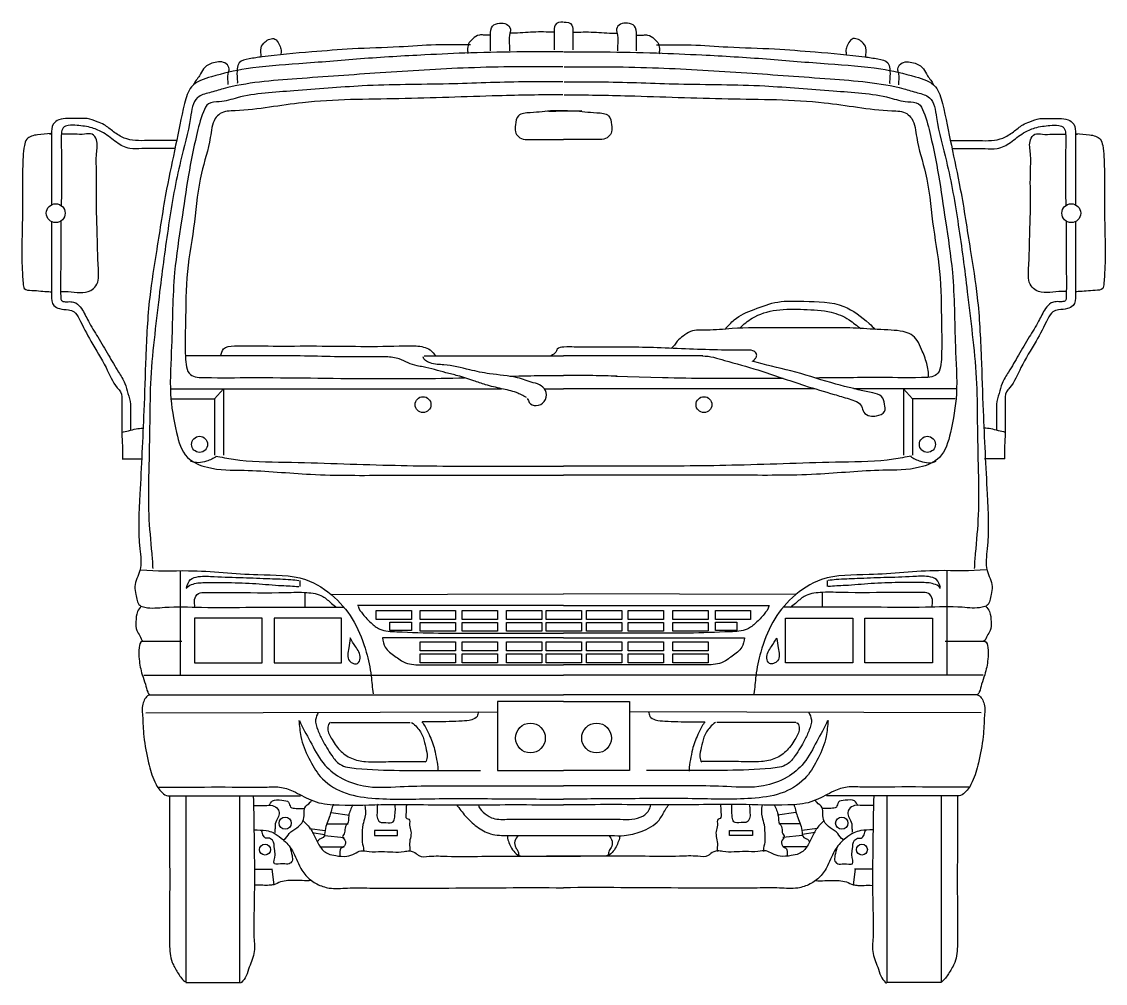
# Model space of a CAD drawing. Extents: x 223.8 to 235.7, y 167.4 to 169.7.
# Drawn here: x 223.816 to 226.357, y 167.445 to 169.699 of the extents above; entities that cross this region are included whole.
import ezdxf

# ---------------------------------------------------------------- set-up
doc = ezdxf.new("R2010")
doc.units = 0
doc.layers.get('0').update_dxf_attribs({"linetype": 'CONTINUOUS'})

msp = doc.modelspace()

# ---------------------------------------------------------------- linework, layer by layer
at = {"color": 7}
for p, q in [((224.7594, 168.9156), (225.0865, 168.9156)), ((225.4135, 168.9156), (225.0865, 168.9156)), ((225.209, 168.8685), (225.3184, 168.8651)), ((224.1655, 168.8388), (224.941, 168.8388)), ((224.1678, 168.8153), (224.2679, 168.8153)), ((224.2679, 168.8153), (224.2889, 168.8386)), ((224.2679, 168.8153), (224.2679, 168.6827)), ((224.2889, 168.8386), (224.2889, 168.6827)), ((225.0415, 168.8388), (225.0865, 168.8388)), ((225.1314, 168.8388), (225.0865, 168.8388)), ((225.1274, 168.839), (225.2333, 168.839)), ((225.6758, 168.8388), (225.2319, 168.8388)), ((226.0074, 168.8388), (225.7675, 168.8388)), ((225.884, 168.8386), (225.884, 168.6827)), ((225.905, 168.8153), (225.884, 168.8386)), ((225.905, 168.8153), (225.905, 168.6827)), ((226.0051, 168.8153), (225.905, 168.8153)), ((224.0517, 168.6741), (224.0988, 168.6741)), ((226.1212, 168.6741), (226.0741, 168.6741)), ((224.1871, 168.4122), (224.1871, 168.1674)), ((225.9858, 168.4121), (225.9858, 168.1673)), ((224.4677, 168.3888), (224.4677, 168.3749)), ((225.7052, 168.3888), (225.7052, 168.3749)), ((224.4798, 168.3609), (224.4798, 168.3283)), ((224.5422, 168.3563), (225.0865, 168.358)), ((225.6307, 168.3562), (225.0865, 168.358)), ((225.6932, 168.3609), (225.6932, 168.3283)), ((225.0865, 168.3307), (224.6033, 168.3307)), ((225.0865, 168.3307), (225.5696, 168.3307)), ((224.0978, 168.2465), (224.191, 168.2465)), ((225.0865, 168.2547), (224.6619, 168.2547)), ((225.0865, 168.2547), (225.511, 168.2547)), ((226.0751, 168.2464), (225.9819, 168.2464)), ((224.1025, 168.1674), (225.0865, 168.1674)), ((226.0704, 168.1673), (225.0865, 168.1674)), ((224.1141, 168.1208), (225.0865, 168.1208)), ((225.0865, 168.1053), (224.9313, 168.1053)), ((224.9313, 168.1053), (224.9313, 167.9438)), ((226.0588, 168.1208), (225.0865, 168.1208)), ((225.0865, 168.1053), (225.2416, 168.1053)), ((225.2416, 168.1053), (225.2416, 167.9438)), ((224.1071, 168.079), (224.9316, 168.0813)), ((226.0658, 168.0789), (225.2413, 168.0813)), ((224.9313, 167.9438), (225.0865, 167.9438)), ((225.2416, 167.9438), (225.0865, 167.9438)), ((224.1587, 167.8841), (224.4699, 167.8841)), ((224.2005, 167.8831), (224.2005, 167.4463)), ((224.3273, 167.4463), (224.3273, 167.8831)), ((226.0142, 167.8841), (225.703, 167.8841)), ((225.8456, 167.4463), (225.8456, 167.8831)), ((225.9724, 167.8831), (225.9724, 167.4463)), ((224.5417, 167.8454), (224.5845, 167.8391)), ((225.6312, 167.8454), (225.5884, 167.8391)), ((224.491, 167.8075), (224.5274, 167.8027)), ((224.4973, 167.798), (224.5258, 167.7932)), ((224.5322, 167.8185), (224.5813, 167.8185)), ((225.6407, 167.8185), (225.5916, 167.8185)), ((225.6819, 167.8074), (225.6455, 167.8027)), ((225.6756, 167.7979), (225.6471, 167.7932)), ((224.5258, 167.7916), (224.5718, 167.7869)), ((225.6471, 167.7916), (225.6011, 167.7869)), ((224.5147, 167.7647), (224.5718, 167.7647)), ((225.6582, 167.7647), (225.6011, 167.7647)), ((224.4022, 167.7123), (224.4069, 167.6759)), ((225.7707, 167.7123), (225.7659, 167.6759)), ((224.2005, 167.4463), (224.3273, 167.4463)), ((225.9724, 167.4463), (225.8456, 167.4463))]:
    msp.add_line(p, q, dxfattribs=at)
for points in [[(224.6469, 168.3185), (224.7296, 168.3185), (224.7296, 168.2977), (224.6469, 168.2977)], [(224.7504, 168.3185), (224.8331, 168.3185), (224.8331, 168.2977), (224.7504, 168.2977)], [(224.8486, 168.3185), (224.9313, 168.3185), (224.9313, 168.2977), (224.8486, 168.2977)], [(224.9529, 168.3185), (225.0356, 168.3185), (225.0356, 168.2977), (224.9529, 168.2977)], [(225.0456, 168.3185), (225.1283, 168.3185), (225.1283, 168.2977), (225.0456, 168.2977)], [(225.1403, 168.3185), (225.223, 168.3185), (225.223, 168.2977), (225.1403, 168.2977)], [(225.2385, 168.3185), (225.3211, 168.3185), (225.3211, 168.2977), (225.2385, 168.2977)], [(225.3428, 168.3185), (225.4255, 168.3185), (225.4255, 168.2977), (225.3428, 168.2977)], [(225.4428, 168.3185), (225.5254, 168.3185), (225.5254, 168.2977), (225.4428, 168.2977)], [(224.2212, 168.1957), (224.3796, 168.1957), (224.3796, 168.3004), (224.2212, 168.3004)], [(224.4076, 168.1957), (224.5659, 168.1957), (224.5659, 168.3004), (224.4076, 168.3004)], [(224.6793, 168.2915), (224.7296, 168.2915), (224.7296, 168.2722), (224.6793, 168.2722)], [(224.7504, 168.2907), (224.8331, 168.2907), (224.8331, 168.2699), (224.7504, 168.2699)], [(224.8486, 168.2907), (224.9313, 168.2907), (224.9313, 168.2699), (224.8486, 168.2699)], [(224.9529, 168.2907), (225.0356, 168.2907), (225.0356, 168.2699), (224.9529, 168.2699)], [(225.0456, 168.2907), (225.1283, 168.2907), (225.1283, 168.2699), (225.0456, 168.2699)], [(225.1403, 168.2907), (225.223, 168.2907), (225.223, 168.2699), (225.1403, 168.2699)], [(225.2385, 168.2907), (225.3211, 168.2907), (225.3211, 168.2699), (225.2385, 168.2699)], [(225.3428, 168.2907), (225.4255, 168.2907), (225.4255, 168.2699), (225.3428, 168.2699)], [(225.4429, 168.2915), (225.4932, 168.2915), (225.4932, 168.2722), (225.4429, 168.2722)], [(225.7653, 168.1957), (225.607, 168.1957), (225.607, 168.3004), (225.7654, 168.3004)], [(225.9517, 168.1957), (225.7933, 168.1957), (225.7933, 168.3004), (225.9517, 168.3004)], [(224.7504, 168.2449), (224.8331, 168.2449), (224.8331, 168.2241), (224.7504, 168.2241)], [(224.8486, 168.2449), (224.9313, 168.2449), (224.9313, 168.2241), (224.8486, 168.2241)], [(224.9529, 168.2449), (225.0356, 168.2449), (225.0356, 168.2241), (224.9529, 168.2241)], [(225.0456, 168.2449), (225.1283, 168.2449), (225.1283, 168.2241), (225.0456, 168.2241)], [(225.1403, 168.2449), (225.223, 168.2449), (225.223, 168.2241), (225.1403, 168.2241)], [(225.2385, 168.2449), (225.3211, 168.2449), (225.3211, 168.2241), (225.2385, 168.2241)], [(225.3428, 168.2449), (225.4255, 168.2449), (225.4255, 168.2241), (225.3428, 168.2241)], [(224.7504, 168.2171), (224.8331, 168.2171), (224.8331, 168.1963), (224.7504, 168.1963)], [(224.8486, 168.2171), (224.9313, 168.2171), (224.9313, 168.1963), (224.8486, 168.1963)], [(224.9529, 168.2171), (225.0356, 168.2171), (225.0356, 168.1963), (224.9529, 168.1963)], [(225.0456, 168.2171), (225.1283, 168.2171), (225.1283, 168.1963), (225.0456, 168.1963)], [(225.1403, 168.2171), (225.223, 168.2171), (225.223, 168.1963), (225.1403, 168.1963)], [(225.2385, 168.2171), (225.3211, 168.2171), (225.3211, 168.1963), (225.2385, 168.1963)], [(225.3428, 168.2171), (225.4255, 168.2171), (225.4255, 168.1963), (225.3428, 168.1963)], [(224.6429, 167.7916), (224.6968, 167.7916), (224.6968, 167.8026), (224.6429, 167.8026)], [(225.53, 167.7915), (225.4761, 167.7915), (225.4761, 167.8026), (225.53, 167.8026)]]:
    msp.add_lwpolyline(points, close=True, dxfattribs=at)
for centre, radius in [((223.8955, 169.2502), 0.0221), ((226.2774, 169.2502), 0.0221), ((224.757, 168.8014), 0.0186), ((225.4159, 168.8014), 0.0186), ((224.233, 168.7083), 0.0188), ((225.9399, 168.7083), 0.0188), ((225.0089, 168.0198), 0.0349), ((225.164, 168.0198), 0.0349), ((224.4338, 167.82), 0.0143), ((225.7391, 167.82), 0.0143), ((224.3864, 167.7582), 0.0128), ((225.7865, 167.7582), 0.0128)]:
    msp.add_circle(centre, radius, dxfattribs=at)
for points in [[(224.9154, 169.6306), (224.9154, 169.6515), (224.9154, 169.6678), (224.92, 169.6888), (224.9363, 169.6957), (224.9526, 169.6934), (224.9619, 169.6818), (224.9596, 169.6678), (224.9596, 169.6422), (224.9596, 169.6306)], [(225.2576, 169.6306), (225.2576, 169.6515), (225.2576, 169.6678), (225.2529, 169.6888), (225.2366, 169.6957), (225.2203, 169.6934), (225.211, 169.6818), (225.2133, 169.6678), (225.2133, 169.6422), (225.2133, 169.6306)], [(224.5858, 168.2531), (224.5827, 168.231), (224.5843, 168.2009), (224.5938, 168.1946), (224.6033, 168.1946), (224.6096, 168.2073), (224.5985, 168.2342), (224.5858, 168.2547)], [(225.5871, 168.2531), (225.5902, 168.231), (225.5886, 168.2009), (225.5791, 168.1946), (225.5696, 168.1946), (225.5633, 168.2072), (225.5744, 168.2341), (225.5871, 168.2547)]]:
    msp.add_spline(points, degree=3, dxfattribs=at)
for points, start_tangent, end_tangent in [([(225.0854, 169.6981), (225.0667, 169.6911), (225.0644, 169.6748), (225.0644, 169.6585), (225.0644, 169.6422), (225.0644, 169.6329)], (-0.985242, 0.171168), (0, -1)), ([(225.0876, 169.6981), (225.1062, 169.6911), (225.1085, 169.6748), (225.1085, 169.6585), (225.1085, 169.6422), (225.1085, 169.6329)], (0.985245, 0.17115), (-0.000018, -1)), ([(224.3771, 169.6167), (224.3771, 169.6376), (224.3864, 169.6516), (224.398, 169.6586), (224.4097, 169.6586), (224.419, 169.6469), (224.4237, 169.6353), (224.4237, 169.6237), (224.4237, 169.6213)], (0.069671, 0.99757), (0.113026, -0.993592)), ([(224.9151, 169.6679), (224.8988, 169.6679), (224.8894, 169.6679), (224.8731, 169.6586), (224.8638, 169.6469), (224.8615, 169.633), (224.8615, 169.6237)], (-0.999742, 0.022698), (-0.214621, -0.976697)), ([(225.0644, 169.6748), (225.0155, 169.6748), (224.9666, 169.6725), (224.9596, 169.6725)], (-1, 0), (-0.997412, -0.071903)), ([(225.1085, 169.6748), (225.1574, 169.6748), (225.2063, 169.6725), (225.2133, 169.6725)], (1, -0.000018), (0.99741, -0.071921)), ([(225.2579, 169.6679), (225.2742, 169.6679), (225.2835, 169.6679), (225.2998, 169.6586), (225.3091, 169.6469), (225.3114, 169.633), (225.3114, 169.6237)], (0.999743, 0.02268), (0.214604, -0.976701)), ([(225.7959, 169.6167), (225.7959, 169.6376), (225.7865, 169.6516), (225.7749, 169.6586), (225.7632, 169.6586), (225.7539, 169.6469), (225.7493, 169.6353), (225.7493, 169.6237), (225.7493, 169.6213)], (-0.069653, 0.997571), (-0.113044, -0.99359)), ([(225.0854, 169.6283), (224.9922, 169.6283), (224.8688, 169.626), (224.7616, 169.6213), (224.6103, 169.612), (224.4659, 169.6004), (224.3424, 169.5887), (224.2606, 169.57), (224.2141, 169.5467), (224.1978, 169.5072), (224.1768, 169.4094), (224.1557, 169.3067), (224.1324, 169.1648), (224.116, 169.0527), (224.1068, 168.9125), (224.1022, 168.7869), (224.0929, 168.5915), (224.0929, 168.4635), (224.0929, 168.4123), (224.0859, 168.3937), (224.0812, 168.3751), (224.0835, 168.3565), (224.0929, 168.3309), (224.1045, 168.3263), (224.1511, 168.3263), (224.2372, 168.3263), (224.356, 168.3263), (224.4748, 168.3263), (224.5703, 168.3263)], (-0.999966, 0.008212), (0.999987, -0.00504)), ([(224.8685, 169.6446), (224.787, 169.6446), (224.7008, 169.64), (224.5913, 169.6353), (224.4959, 169.6283), (224.3794, 169.6167), (224.3491, 169.612), (224.3258, 169.6027), (224.3212, 169.5888), (224.3212, 169.5655), (224.3212, 169.5539)], (-1, 0), (-0.154257, -0.988031)), ([(225.0876, 169.6283), (225.1807, 169.6283), (225.3042, 169.6259), (225.4113, 169.6213), (225.5627, 169.612), (225.7071, 169.6004), (225.8305, 169.5887), (225.9123, 169.57), (225.9589, 169.5467), (225.9752, 169.5071), (225.9961, 169.4094), (226.0172, 169.3067), (226.0405, 169.1648), (226.0569, 169.0527), (226.0661, 168.9125), (226.0707, 168.7869), (226.0801, 168.5915), (226.0801, 168.4635), (226.0801, 168.4123), (226.087, 168.3937), (226.0917, 168.3751), (226.0894, 168.3565), (226.0801, 168.3309), (226.0684, 168.3262), (226.0218, 168.3262), (225.9357, 168.3262), (225.8169, 168.3263), (225.6981, 168.3263), (225.6026, 168.3263)], (0.999966, 0.008194), (-0.999987, -0.005022)), ([(225.3045, 169.6446), (225.386, 169.6446), (225.4721, 169.64), (225.5816, 169.6353), (225.6771, 169.6283), (225.7935, 169.6167), (225.8238, 169.612), (225.8471, 169.6027), (225.8517, 169.5888), (225.8517, 169.5655), (225.8517, 169.5539)], (1, -0.000018), (0.15424, -0.988033)), ([(224.3002, 169.5516), (224.3002, 169.5771), (224.3026, 169.5888), (224.2956, 169.6004), (224.2653, 169.6027), (224.242, 169.5888), (224.2327, 169.5725), (224.2187, 169.5516)], (0, 1), (-0.33532, -0.942104)), ([(225.8727, 169.5515), (225.8727, 169.5771), (225.8704, 169.5888), (225.8774, 169.6004), (225.9076, 169.6027), (225.9309, 169.5888), (225.9402, 169.5725), (225.9542, 169.5515)], (0.000018, 1), (0.335304, -0.94211)), ([(225.0851, 169.5932), (224.8638, 169.5909), (224.6565, 169.5792), (224.4609, 169.5653), (224.2886, 169.542), (224.256, 169.5327), (224.228, 169.5211), (224.2117, 169.4745), (224.1884, 169.3722), (224.1604, 169.2229), (224.1393, 169.0662), (224.1277, 168.9662), (224.1184, 168.8638), (224.116, 168.7614), (224.1137, 168.6451), (224.1137, 168.5427), (224.1207, 168.452), (224.123, 168.4171)], (-0.999893, 0.014642), (0.028024, -0.999607)), ([(225.0879, 169.5932), (225.3091, 169.5908), (225.5164, 169.5792), (225.712, 169.5652), (225.8843, 169.542), (225.917, 169.5327), (225.9449, 169.521), (225.9612, 169.4745), (225.9845, 169.3721), (226.0125, 169.2229), (226.0336, 169.0662), (226.0452, 168.9661), (226.0546, 168.8638), (226.0569, 168.7614), (226.0592, 168.6451), (226.0592, 168.5427), (226.0522, 168.452), (226.0499, 168.4171)], (0.999893, 0.014624), (-0.028042, -0.999607)), ([(225.4661, 168.9796), (225.4869, 169.0004), (225.5338, 169.0247), (225.5894, 169.042), (225.6502, 169.0438), (225.744, 169.0316), (225.803, 168.9917), (225.8186, 168.9778)], (0.747754, 0.663976), (0.760633, -0.649182)), ([(225.5008, 168.9813), (225.5286, 169.0039), (225.5859, 169.023), (225.6502, 169.0247), (225.7144, 169.0178), (225.7561, 169.0004), (225.7839, 168.9796)], (0.699113, 0.715011), (0.826075, -0.56356)), ([(225.942, 168.8651), (225.9385, 168.898), (225.9263, 168.931), (225.9159, 168.9518), (225.902, 168.9657), (225.8829, 168.9726), (225.8551, 168.9761), (225.8221, 168.9778), (225.7579, 168.9813), (225.6762, 168.9813), (225.5842, 168.9813), (225.4817, 168.9796), (225.4227, 168.9761), (225.3844, 168.9726), (225.3671, 168.9622), (225.3532, 168.9501), (225.3393, 168.9327)], (0.13288, 0.991132), (-0.746372, -0.665529)), ([(224.9993, 168.8179), (224.976, 168.8295), (224.941, 168.8388), (224.9038, 168.8481), (224.8758, 168.8574), (224.8386, 168.8691), (224.8106, 168.8761), (224.7571, 168.89), (224.7431, 168.8923), (224.7221, 168.8993), (224.7012, 168.9086), (224.6709, 168.9133), (224.6196, 168.9133), (224.459, 168.9156), (224.3565, 168.9156), (224.275, 168.9156), (224.2004, 168.9156)], (-0.85773, 0.514101), (-1, 0)), ([(224.282, 168.9156), (224.2889, 168.9319), (224.3146, 168.9389), (224.3937, 168.9389), (224.4939, 168.9389), (224.7012, 168.9389), (224.7407, 168.9389), (224.7734, 168.9296), (224.7873, 168.9156)], (0.323446, 0.946247), (0.726311, -0.687366)), ([(225.5321, 168.9034), (225.5355, 168.9086), (225.539, 168.9138), (225.539, 168.9208), (225.5303, 168.9277), (225.5147, 168.9294), (225.4574, 168.9294), (225.3063, 168.9347), (225.1673, 168.9364), (225.1118, 168.9364), (225.0875, 168.9364), (225.0718, 168.9312), (225.0684, 168.9242), (225.0579, 168.9156)], (0.797396, 0.603457), (-0.700301, -0.713847)), ([(225.0016, 168.8156), (225.0062, 168.8063), (225.0225, 168.7993), (225.0412, 168.8086), (225.0458, 168.8295), (225.0342, 168.8458), (225.0156, 168.8528), (224.9783, 168.8644), (224.9131, 168.8737), (224.8665, 168.883), (224.806, 168.8947), (224.7734, 168.8993), (224.7571, 168.9133)], (0.650173, -0.759786), (-0.116962, 0.993136)), ([(225.4122, 168.9156), (225.4643, 168.9052), (225.5425, 168.8826), (225.6519, 168.8462), (225.7214, 168.8253), (225.7561, 168.8149), (225.7856, 168.7976), (225.7909, 168.7837), (225.8048, 168.775), (225.8204, 168.775), (225.8395, 168.7854), (225.8395, 168.8028), (225.8325, 168.8201), (225.8117, 168.8288), (225.7249, 168.8496), (225.6311, 168.8774), (225.5408, 168.9), (225.5286, 168.9034)], (1, 0), (-0.964151, 0.265356)), ([(224.0503, 168.7359), (224.0665, 168.7403), (224.0841, 168.7447), (224.1003, 168.7462)], (0.885119, 0.465365), (0.99779, 0.06645)), ([(226.1227, 168.7358), (226.1065, 168.7403), (226.0888, 168.7447), (226.0726, 168.7461)], (-0.88511, 0.465381), (-0.997789, 0.066467)), ([(224.2726, 168.6804), (224.2493, 168.6688), (224.212, 168.6688)], (-0.811824, -0.583903), (-0.894614, 0.44684)), ([(225.9003, 168.6804), (225.9236, 168.6687), (225.9609, 168.6687)], (0.811813, -0.583917), (0.894622, 0.446824)), ([(224.0951, 168.4144), (224.2069, 168.4121), (224.3699, 168.4028), (224.4817, 168.3912), (224.5492, 168.3493), (224.5958, 168.2911), (224.6238, 168.2213), (224.6354, 168.1655), (224.6401, 168.1236)], (0.99295, -0.118531), (0.171515, -0.985182)), ([(226.0778, 168.4144), (225.966, 168.4121), (225.803, 168.4028), (225.6912, 168.3911), (225.6237, 168.3493), (225.5771, 168.2911), (225.5492, 168.2213), (225.5375, 168.1655), (225.5329, 168.1236)], (-0.992952, -0.118513), (-0.171532, -0.985179)), ([(224.2022, 168.3725), (224.2115, 168.3912), (224.2302, 168.3981), (224.2674, 168.3981), (224.335, 168.3958), (224.3978, 168.3935), (224.4468, 168.3912), (224.4654, 168.3888)], (0.309878, 0.950776), (0.980238, -0.197821)), ([(224.2022, 168.3702), (224.2139, 168.3795), (224.2441, 168.3842), (224.3, 168.3842), (224.3652, 168.3818), (224.4258, 168.3772), (224.4654, 168.3749)], (0.40117, 0.916003), (0.993799, -0.111189)), ([(225.9707, 168.3725), (225.9614, 168.3911), (225.9427, 168.3981), (225.9055, 168.3981), (225.8379, 168.3958), (225.7751, 168.3935), (225.7262, 168.3911), (225.7075, 168.3888)], (-0.309862, 0.950782), (-0.980242, -0.197804)), ([(225.9707, 168.3702), (225.959, 168.3795), (225.9288, 168.3842), (225.8729, 168.3842), (225.8077, 168.3818), (225.7471, 168.3772), (225.7075, 168.3749)], (-0.401154, 0.91601), (-0.993801, -0.111172)), ([(224.2212, 168.326), (224.2212, 168.3446), (224.2306, 168.3586), (224.2469, 168.3609), (224.3028, 168.3609), (224.4355, 168.3609), (224.4844, 168.3609), (224.5217, 168.3516), (224.5426, 168.3353), (224.5543, 168.326)], (0.16194, 0.986801), (0.802532, -0.596609)), ([(225.9517, 168.326), (225.9517, 168.3446), (225.9423, 168.3586), (225.926, 168.3609), (225.8702, 168.3609), (225.7374, 168.3609), (225.6885, 168.3609), (225.6512, 168.3516), (225.6303, 168.3353), (225.6186, 168.326)], (-0.161922, 0.986804), (-0.802542, -0.596595)), ([(224.0966, 168.3289), (224.0874, 168.3161), (224.0837, 168.2923), (224.0856, 168.2722), (224.0929, 168.2594), (224.1002, 168.2466)], (-0.738024, -0.674774), (0.771865, -0.635786)), ([(226.0764, 168.3289), (226.0855, 168.3161), (226.0892, 168.2923), (226.0873, 168.2722), (226.08, 168.2594), (226.0727, 168.2466)], (0.738012, -0.674787), (-0.771877, -0.635772)), ([(224.0984, 168.2466), (224.0911, 168.232), (224.0911, 168.2045), (224.0984, 168.168), (224.1057, 168.146), (224.1112, 168.1277), (224.1149, 168.1222)], (-0.937022, -0.34927), (0.827489, -0.561481)), ([(226.0745, 168.2466), (226.0818, 168.2319), (226.0818, 168.2045), (226.0745, 168.1679), (226.0672, 168.146), (226.0617, 168.1277), (226.058, 168.1222)], (0.937016, -0.349286), (-0.827499, -0.561467)), ([(224.1165, 168.1215), (224.1007, 168.1025), (224.0991, 168.0724), (224.1023, 168.0234), (224.1134, 167.9616), (224.1276, 167.9173), (224.145, 167.892), (224.1593, 167.8841)], (-0.943099, -0.332511), (0.995775, -0.091822)), ([(226.0564, 168.1215), (226.0722, 168.1025), (226.0738, 168.0724), (226.0706, 168.0234), (226.0595, 167.9616), (226.0453, 167.9173), (226.0279, 167.892), (226.0136, 167.8841)], (0.943093, -0.332528), (-0.995777, -0.091804)), ([(224.5114, 168.0799), (224.5051, 168.0625), (224.5099, 168.0388), (224.521, 168.015), (224.5431, 167.9786), (224.5621, 167.9581), (224.6002, 167.9486), (224.7016, 167.9438), (224.803, 167.9438), (224.8695, 167.9438), (224.8917, 167.9438)], (-0.460384, -0.88772), (0.999956, -0.009336)), ([(224.8869, 168.0815), (224.8838, 168.0704), (224.8711, 168.0625), (224.8489, 168.0594), (224.7871, 168.0578), (224.7665, 168.0578), (224.7554, 168.0578)], (-0.357973, -0.933732), (-1, 0)), ([(225.6615, 168.0799), (225.6678, 168.0625), (225.663, 168.0388), (225.652, 168.015), (225.6298, 167.9786), (225.6108, 167.9581), (225.5727, 167.9486), (225.4713, 167.9438), (225.3699, 167.9438), (225.3034, 167.9438), (225.2812, 167.9438)], (0.460368, -0.887728), (-0.999957, -0.009318)), ([(225.286, 168.0815), (225.2891, 168.0704), (225.3018, 168.0625), (225.324, 168.0594), (225.3858, 168.0578), (225.4064, 168.0578), (225.4175, 168.0578)], (0.357957, -0.933738), (1, -0.000018)), ([(224.54, 168.0562), (224.5336, 168.0451), (224.5415, 168.0198), (224.5621, 167.9913), (224.5891, 167.9723), (224.6224, 167.9644), (224.6762, 167.9644), (224.7127, 167.9644), (224.7634, 167.9644)], (-0.884472, -0.466593), (1, 0)), ([(224.5415, 168.0562), (224.6525, 168.0562), (224.7142, 168.0562), (224.7269, 168.0562)], (1, 0), (1, 0)), ([(224.7301, 168.0562), (224.7428, 168.0451), (224.757, 168.0214), (224.7634, 167.9976), (224.7665, 167.9755), (224.7618, 167.9628)], (0.832318, -0.554299), (-0.823924, -0.5667)), ([(224.7539, 168.0578), (224.7618, 168.0467), (224.7713, 168.0277), (224.784, 167.9929), (224.7887, 167.9692), (224.7919, 167.9454), (224.7919, 167.9422)], (0.697453, -0.716631), (0.020017, -0.9998)), ([(225.419, 168.0578), (225.4111, 168.0467), (225.4016, 168.0277), (225.3889, 167.9929), (225.3842, 167.9691), (225.381, 167.9454), (225.381, 167.9422)], (-0.697465, -0.716619), (-0.020034, -0.999799)), ([(225.4428, 168.0562), (225.4301, 168.0451), (225.4159, 168.0214), (225.4095, 167.9976), (225.4064, 167.9755), (225.4111, 167.9628)], (-0.832327, -0.554284), (0.823914, -0.566714)), ([(225.6329, 168.0562), (225.6393, 168.0451), (225.6314, 168.0198), (225.6108, 167.9913), (225.5838, 167.9723), (225.5505, 167.9644), (225.4967, 167.9644), (225.4602, 167.9644), (225.4095, 167.9644)], (0.884464, -0.466609), (-1, 0.000018)), ([(225.6314, 168.0562), (225.5204, 168.0562), (225.4587, 168.0562), (225.446, 168.0562)], (-1, 0.000018), (-1, 0.000018)), ([(224.1625, 167.8831), (224.1625, 167.7945), (224.1625, 167.6251), (224.1625, 167.5365), (224.1688, 167.4938), (224.1815, 167.47), (224.1973, 167.4494), (224.1989, 167.4479)], (0, -1), (0.674138, -0.738605)), ([(224.3589, 167.8831), (224.3605, 167.804), (224.3605, 167.6061), (224.3605, 167.5523), (224.3605, 167.5143), (224.3479, 167.4779), (224.3399, 167.4574), (224.3288, 167.4447)], (0.025659, -0.999671), (-0.69497, -0.719039)), ([(224.3958, 167.8612), (224.4037, 167.8723), (224.4259, 167.8739), (224.4417, 167.8691), (224.4465, 167.858), (224.4591, 167.8549), (224.4702, 167.8549), (224.4782, 167.8549)], (0.476668, 0.879084), (0.999904, -0.013873)), ([(224.4306, 167.7821), (224.4433, 167.7963), (224.4607, 167.809), (224.475, 167.8248), (224.4782, 167.8422), (224.4797, 167.8564), (224.4924, 167.8691), (224.4972, 167.8739)], (0.974711, 0.223471), (0.93645, 0.350802)), ([(225.7423, 167.782), (225.7296, 167.7963), (225.7122, 167.809), (225.6979, 167.8248), (225.6947, 167.8422), (225.6932, 167.8564), (225.6805, 167.8691), (225.6757, 167.8738)], (-0.974707, 0.223488), (-0.936444, 0.350818)), ([(225.7771, 167.8612), (225.7692, 167.8723), (225.747, 167.8738), (225.7312, 167.8691), (225.7264, 167.858), (225.7138, 167.8549), (225.7027, 167.8549), (225.6947, 167.8549)], (-0.476652, 0.879092), (-0.999904, -0.013856)), ([(225.814, 167.8831), (225.8124, 167.804), (225.8124, 167.6061), (225.8124, 167.5523), (225.8124, 167.5143), (225.825, 167.4779), (225.833, 167.4573), (225.8441, 167.4447)], (-0.025677, -0.99967), (0.694957, -0.719051)), ([(226.0104, 167.8831), (226.0104, 167.7945), (226.0104, 167.6251), (226.0104, 167.5365), (226.0041, 167.4937), (225.9914, 167.47), (225.9756, 167.4494), (225.974, 167.4478)], (-0.000018, -1), (-0.674151, -0.738593)), ([(224.3593, 167.8612), (224.3768, 167.8612), (224.4037, 167.8612), (224.4164, 167.8533), (224.4195, 167.8422), (224.4148, 167.8295), (224.41, 167.8153), (224.41, 167.8074), (224.41, 167.7979)], (0.962725, 0.270484), (0.51147, -0.859301)), ([(224.5464, 167.8644), (224.5385, 167.8375), (224.5274, 167.8027), (224.5227, 167.7869), (224.5163, 167.7837), (224.51, 167.7774)], (-0.406493, -0.913654), (-0.625093, -0.78055)), ([(224.5922, 167.8628), (224.5827, 167.8375), (224.5796, 167.8185), (224.5748, 167.8121), (224.5732, 167.7979), (224.5685, 167.7884), (224.5748, 167.7773), (224.5701, 167.7646), (224.5637, 167.7599), (224.5621, 167.7472), (224.5621, 167.7425)], (-0.371725, -0.928343), (-0.110546, -0.993871)), ([(224.6208, 167.8628), (224.6208, 167.8343), (224.616, 167.8169), (224.6144, 167.79), (224.6144, 167.7757), (224.6176, 167.7567), (224.6176, 167.7536)], (0.143803, -0.989606), (0.193981, -0.981005)), ([(224.6509, 167.8644), (224.6493, 167.8469), (224.6493, 167.8343), (224.6556, 167.8232), (224.6699, 167.8216), (224.6873, 167.8232), (224.6905, 167.8343), (224.6921, 167.8517), (224.6921, 167.8644)], (-0.351445, -0.936209), (0.076776, 0.997048)), ([(224.7174, 167.8644), (224.7174, 167.8533), (224.7174, 167.8454), (224.719, 167.8311), (224.7237, 167.8295), (224.7253, 167.8153), (224.7285, 167.801), (224.7253, 167.7678), (224.7253, 167.7536)], (0.279079, -0.960268), (-0.41786, -0.908511)), ([(224.8357, 167.8633), (224.8566, 167.8368), (224.8832, 167.8121), (224.9154, 167.795), (224.9572, 167.7912), (225.0085, 167.7912), (225.0693, 167.7912), (225.1301, 167.7912), (225.1985, 167.7912), (225.2289, 167.7912), (225.2687, 167.8007), (225.3105, 167.8273), (225.3257, 167.852), (225.3333, 167.8633)], (0.594254, -0.804278), (0.62148, 0.78343)), ([(224.887, 167.8633), (224.8984, 167.8463), (224.9173, 167.833), (224.9534, 167.8292), (225.0408, 167.8292), (225.1225, 167.8292), (225.1833, 167.8292), (225.2194, 167.8292), (225.2725, 167.8368), (225.2877, 167.852), (225.2915, 167.8633)], (0, -1), (0.186522, 0.982451)), ([(225.4555, 167.8644), (225.4555, 167.8533), (225.4555, 167.8454), (225.4539, 167.8311), (225.4492, 167.8295), (225.4476, 167.8153), (225.4444, 167.801), (225.4476, 167.7678), (225.4476, 167.7536)], (-0.279096, -0.960263), (0.417845, -0.908519)), ([(225.522, 167.8644), (225.5236, 167.8469), (225.5236, 167.8343), (225.5173, 167.8232), (225.503, 167.8216), (225.4856, 167.8232), (225.4824, 167.8343), (225.4809, 167.8517), (225.4809, 167.8644)], (0.351428, -0.936215), (-0.076758, 0.99705)), ([(225.5521, 167.8628), (225.5521, 167.8343), (225.5569, 167.8169), (225.5585, 167.79), (225.5585, 167.7757), (225.5553, 167.7567), (225.5553, 167.7536)], (-0.14382, -0.989604), (-0.193999, -0.981002)), ([(225.5807, 167.8628), (225.5902, 167.8374), (225.5933, 167.8185), (225.5981, 167.8121), (225.5997, 167.7979), (225.6044, 167.7884), (225.5981, 167.7773), (225.6028, 167.7646), (225.6092, 167.7599), (225.6108, 167.7472), (225.6108, 167.7425)], (0.371709, -0.928349), (0.110528, -0.993873)), ([(225.6265, 167.8644), (225.6344, 167.8375), (225.6455, 167.8027), (225.6502, 167.7869), (225.6566, 167.7837), (225.6629, 167.7774)], (0.406477, -0.913661), (0.625079, -0.780561)), ([(225.8136, 167.8612), (225.7961, 167.8612), (225.7692, 167.8612), (225.7565, 167.8533), (225.7534, 167.8422), (225.7581, 167.8295), (225.7629, 167.8153), (225.7629, 167.8074), (225.7629, 167.7979)], (-0.96272, 0.270501), (-0.511485, -0.859292)), ([(224.475, 167.8264), (224.4877, 167.8137), (224.5019, 167.7916), (224.5146, 167.7662), (224.5336, 167.7488), (224.5526, 167.7441), (224.578, 167.7425), (224.597, 167.7488), (224.6112, 167.7552), (224.6303, 167.7536), (224.6604, 167.7536), (224.7126, 167.7536), (224.7253, 167.7552), (224.7412, 167.7488), (224.7475, 167.7441), (224.7713, 167.7425), (224.814, 167.7425), (224.8949, 167.7425), (225.0264, 167.7425), (225.1262, 167.7425)], (0.765693, -0.643206), (1, 0)), ([(225.6979, 167.8264), (225.6852, 167.8137), (225.671, 167.7915), (225.6583, 167.7662), (225.6393, 167.7488), (225.6203, 167.7441), (225.5949, 167.7425), (225.5759, 167.7488), (225.5617, 167.7551), (225.5426, 167.7536), (225.5125, 167.7536), (225.4603, 167.7536), (225.4476, 167.7551), (225.4317, 167.7488), (225.4254, 167.7441), (225.4016, 167.7425), (225.3589, 167.7425), (225.278, 167.7425), (225.1465, 167.7425), (225.0467, 167.7425)], (-0.765704, -0.643193), (-1, 0.000018)), ([(224.445, 167.763), (224.4497, 167.744), (224.4497, 167.7313), (224.4434, 167.725), (224.4291, 167.725), (224.4085, 167.725), (224.4101, 167.7456), (224.4085, 167.7598), (224.4038, 167.7804), (224.3943, 167.7851), (224.3879, 167.7851), (224.3816, 167.7931), (224.3784, 167.8041)], (0.296682, -0.954976), (-0.363872, 0.931449)), ([(225.7279, 167.763), (225.7232, 167.744), (225.7232, 167.7313), (225.7295, 167.725), (225.7438, 167.725), (225.7644, 167.725), (225.7628, 167.7456), (225.7644, 167.7598), (225.7691, 167.7804), (225.7786, 167.7851), (225.785, 167.7851), (225.7913, 167.793), (225.7945, 167.8041)], (-0.296699, -0.954971), (0.363888, 0.931443)), ([(224.9553, 167.7912), (224.9572, 167.778), (224.9629, 167.7647), (224.9724, 167.7514), (224.9857, 167.7438)], (-0.321597, -0.946876), (0.999364, -0.035654)), ([(224.98, 167.7912), (224.9724, 167.778), (224.9743, 167.7628), (224.98, 167.7533), (224.9838, 167.7438)], (-0.61434, -0.789041), (0.908842, -0.41714)), ([(225.2175, 167.7912), (225.2156, 167.778), (225.2099, 167.7647), (225.2004, 167.7514), (225.1871, 167.7438)], (0.321597, -0.946876), (-0.999364, -0.035654)), ([(225.1928, 167.7912), (225.2004, 167.778), (225.1985, 167.7628), (225.1928, 167.7533), (225.189, 167.7438)], (0.61434, -0.789041), (-0.908842, -0.41714)), ([(224.3626, 167.7123), (224.3737, 167.7123), (224.399, 167.7123), (224.4038, 167.7123)], (0.999464, -0.032735), (0.999757, 0.02203)), ([(225.8103, 167.7123), (225.7992, 167.7123), (225.7739, 167.7123), (225.7691, 167.7123)], (-0.999465, -0.032718), (-0.999757, 0.022048)), ([(224.4957, 167.6854), (224.4735, 167.6854), (224.4402, 167.6854), (224.4228, 167.6823), (224.4069, 167.6759), (224.3959, 167.6744), (224.3816, 167.6744), (224.3626, 167.6744)], (-0.993812, -0.11108), (-0.998327, -0.057813)), ([(225.6772, 167.6854), (225.6994, 167.6854), (225.7327, 167.6854), (225.7501, 167.6823), (225.7659, 167.6759), (225.777, 167.6743), (225.7913, 167.6743), (225.8103, 167.6743)], (0.99381, -0.111097), (0.998326, -0.057831))]:
    msp.add_spline(points, degree=3, dxfattribs=dict(at, start_tangent=start_tangent, end_tangent=end_tangent))
for points, knots in [([(225.085, 169.558), (225.0539, 169.5577), (224.9646, 169.5591), (224.808, 169.5513), (224.6279, 169.5524), (224.4638, 169.5364), (224.3487, 169.5313), (224.2863, 169.5098), (224.2518, 169.5118), (224.2361, 169.4756), (224.2225, 169.4214), (224.2051, 169.3347), (224.1905, 169.2278), (224.1687, 169.0945), (224.1701, 168.9591), (224.1606, 168.8324), (224.1751, 168.7463), (224.1951, 168.6742), (224.2627, 168.647), (224.3604, 168.6493), (224.5025, 168.6344), (224.6998, 168.6365), (224.8975, 168.6352), (225.0339, 168.6365), (225.0865, 168.6362)], [0, 0, 0, 0, 0.0169377, 0.0487073, 0.0855566, 0.1148507, 0.1391679, 0.1469755, 0.1517096, 0.1557013, 0.1662772, 0.1835331, 0.2032156, 0.2254105, 0.256899, 0.2772075, 0.2938991, 0.3054545, 0.314921, 0.3306398, 0.3590609, 0.3925156, 0.4382476, 0.466907, 0.466907, 0.466907, 0.466907]), ([(225.088, 169.558), (225.119, 169.5577), (225.2083, 169.5591), (225.365, 169.5513), (225.545, 169.5524), (225.7091, 169.5364), (225.8242, 169.5313), (225.8867, 169.5098), (225.9211, 169.5118), (225.9368, 169.4756), (225.9504, 169.4214), (225.9678, 169.3347), (225.9824, 169.2278), (226.0042, 169.0945), (226.0028, 168.959), (226.0123, 168.8324), (225.9978, 168.7463), (225.9778, 168.6742), (225.9102, 168.647), (225.8125, 168.6493), (225.6704, 168.6344), (225.4731, 168.6365), (225.2754, 168.6352), (225.139, 168.6365), (225.0865, 168.6362)], [0, 0, 0, 0, 0.0169377, 0.0487073, 0.0855566, 0.1148507, 0.1391679, 0.1469755, 0.1517096, 0.1557013, 0.1662772, 0.1835331, 0.2032156, 0.2254105, 0.256899, 0.2772075, 0.2938991, 0.3054545, 0.314921, 0.3306398, 0.3590609, 0.3925156, 0.4382476, 0.466907, 0.466907, 0.466907, 0.466907]), ([(225.0849, 169.5278), (225.0344, 169.5278), (224.9062, 169.5255), (224.7036, 169.5167), (224.4947, 169.5178), (224.3604, 169.4908), (224.2855, 169.4897), (224.2616, 169.465), (224.2589, 169.4129), (224.2304, 169.336), (224.2231, 169.2286), (224.2007, 169.1136), (224.2005, 169.0045), (224.1983, 168.9296), (224.2027, 168.8654), (224.2748, 168.8642), (224.4071, 168.8656), (224.6158, 168.8615), (224.7816, 168.8624), (224.8544, 168.8645)], [0, 0, 0, 0, 0.0275271, 0.0698905, 0.1109994, 0.1399917, 0.1464689, 0.1494615, 0.1577728, 0.1734705, 0.1944084, 0.2157652, 0.2377776, 0.2521596, 0.2600626, 0.2665397, 0.2860182, 0.3372566, 0.3770808, 0.3770808, 0.3770808, 0.3770808]), ([(225.0881, 169.5278), (225.1385, 169.5278), (225.2668, 169.5255), (225.4694, 169.5167), (225.6782, 169.5178), (225.8125, 169.4908), (225.8874, 169.4897), (225.9113, 169.465), (225.914, 169.4129), (225.9425, 169.336), (225.9498, 169.2286), (225.9723, 169.1136), (225.9724, 169.0045), (225.9746, 168.9296), (225.9702, 168.8653), (225.8981, 168.8642), (225.8089, 168.8652), (225.7257, 168.8643), (225.6775, 168.8638)], [0, 0, 0, 0, 0.0275271, 0.0698905, 0.1109994, 0.1399917, 0.1464689, 0.1494615, 0.1577728, 0.1734705, 0.1944084, 0.2157652, 0.2377776, 0.2521596, 0.2600626, 0.2665397, 0.2860182, 0.3121144, 0.3121144, 0.3121144, 0.3121144]), ([(225.1297, 169.4902), (225.1072, 169.4886), (225.0655, 169.4931), (225.0194, 169.4852), (224.9778, 169.4848), (224.9737, 169.4592), (224.9717, 169.4421), (224.984, 169.4216), (225.0208, 169.4234), (225.0547, 169.4227), (225.0783, 169.4227), (225.0865, 169.4227)], [0, 0, 0, 0, 0.01227987, 0.02205575, 0.02729314, 0.03130651, 0.03426752, 0.0367347, 0.04321189, 0.05168076, 0.05612912, 0.05612912, 0.05612912, 0.05612912]), ([(225.0433, 169.4902), (225.0657, 169.4886), (225.1074, 169.4931), (225.1535, 169.4852), (225.1951, 169.4848), (225.1992, 169.4592), (225.2012, 169.4421), (225.1889, 169.4216), (225.1521, 169.4234), (225.1183, 169.4227), (225.0946, 169.4227), (225.0865, 169.4227)], [0, 0, 0, 0, 0.01227987, 0.02205575, 0.02729314, 0.03130651, 0.03426752, 0.0367347, 0.04321189, 0.05168076, 0.05612912, 0.05612912, 0.05612912, 0.05612912]), ([(224.1784, 169.4206), (224.1696, 169.4203), (224.147, 169.4207), (224.1151, 169.4211), (224.083, 169.4194), (224.0549, 169.4251), (224.0312, 169.4402), (224.0125, 169.4569), (223.9908, 169.4655), (223.9705, 169.4738), (223.9467, 169.4715), (223.9247, 169.4724), (223.904, 169.4715), (223.8857, 169.4583), (223.8853, 169.4267), (223.8855, 169.3775), (223.8854, 169.3219), (223.8854, 169.2823), (223.8854, 169.2698)], [0, 0, 0, 0, 0.00481859, 0.01231418, 0.01740047, 0.02233637, 0.02761481, 0.03259249, 0.03582654, 0.04031359, 0.04432908, 0.04861228, 0.05239804, 0.05544909, 0.05980252, 0.06835997, 0.08306807, 0.0898718, 0.0898718, 0.0898718, 0.0898718]), ([(224.1752, 169.4016), (224.1664, 169.4015), (224.1404, 169.4015), (224.1053, 169.4031), (224.0666, 169.3987), (224.0364, 169.4164), (224.0109, 169.4381), (223.9791, 169.4525), (223.9505, 169.4555), (223.9276, 169.4579), (223.9111, 169.4515), (223.9068, 169.4281), (223.9098, 169.3932), (223.9084, 169.3442), (223.9089, 169.3007), (223.9086, 169.2758), (223.9085, 169.268)], [0, 0, 0, 0, 0.00481859, 0.01418808, 0.01927437, 0.02549971, 0.03240579, 0.03767795, 0.04419118, 0.04793897, 0.05033285, 0.05287008, 0.05982301, 0.06998497, 0.07934468, 0.08359452, 0.08359452, 0.08359452, 0.08359452]), ([(225.9945, 169.4206), (226.0033, 169.4203), (226.0259, 169.4207), (226.0578, 169.4211), (226.0899, 169.4194), (226.118, 169.4251), (226.1418, 169.4402), (226.1604, 169.4569), (226.1821, 169.4655), (226.2025, 169.4738), (226.2262, 169.4715), (226.2482, 169.4724), (226.269, 169.4715), (226.2872, 169.4583), (226.2877, 169.4267), (226.2874, 169.3775), (226.2875, 169.3218), (226.2875, 169.2823), (226.2875, 169.2698)], [0, 0, 0, 0, 0.00481859, 0.01231418, 0.01740047, 0.02233637, 0.02761481, 0.03259249, 0.03582654, 0.04031359, 0.04432908, 0.04861228, 0.05239804, 0.05544909, 0.05980252, 0.06835997, 0.08306807, 0.0898718, 0.0898718, 0.0898718, 0.0898718]), ([(225.9977, 169.4016), (226.0065, 169.4015), (226.0326, 169.4015), (226.0676, 169.403), (226.1063, 169.3987), (226.1366, 169.4164), (226.162, 169.438), (226.1938, 169.4525), (226.2224, 169.4555), (226.2453, 169.4579), (226.2618, 169.4515), (226.2661, 169.4281), (226.2631, 169.3932), (226.2645, 169.3442), (226.264, 169.3006), (226.2643, 169.2758), (226.2644, 169.268)], [0, 0, 0, 0, 0.00481859, 0.01418808, 0.01927437, 0.02549971, 0.03240579, 0.03767795, 0.04419118, 0.04793897, 0.05033285, 0.05287008, 0.05982301, 0.06998497, 0.07934468, 0.08359452, 0.08359452, 0.08359452, 0.08359452]), ([(223.8837, 169.437), (223.8734, 169.4361), (223.8551, 169.4352), (223.8273, 169.4291), (223.8204, 169.4052), (223.8181, 169.3721), (223.8171, 169.3186), (223.8182, 169.2413), (223.8147, 169.1598), (223.8173, 169.1049), (223.8202, 169.0696), (223.8491, 169.0695), (223.8685, 169.0665), (223.8833, 169.0662), (223.8853, 169.0662)], [0, 0, 0, 0, 0.00564708, 0.01056793, 0.01344854, 0.01829179, 0.02899194, 0.04236295, 0.06081688, 0.0723284, 0.07453374, 0.0778448, 0.08509245, 0.08623097, 0.08623097, 0.08623097, 0.08623097]), ([(223.9071, 169.0666), (223.913, 169.0667), (223.9371, 169.0666), (223.9681, 169.0595), (223.9977, 169.0846), (223.9942, 169.1381), (223.9932, 169.2001), (223.9903, 169.2778), (223.9925, 169.3379), (223.9891, 169.3874), (223.9962, 169.4171), (223.9819, 169.4392), (223.9608, 169.4341), (223.9379, 169.436), (223.9195, 169.4357), (223.9091, 169.4355), (223.9086, 169.4355)], [0.09023179, 0.09023179, 0.09023179, 0.09023179, 0.09339114, 0.10304315, 0.10588755, 0.11318686, 0.12950827, 0.1412778, 0.15518365, 0.16240399, 0.16828724, 0.1713375, 0.17454989, 0.17883309, 0.18418708, 0.18448245, 0.18448245, 0.18448245, 0.18448245]), ([(226.2658, 169.0666), (226.2599, 169.0667), (226.2358, 169.0666), (226.2048, 169.0595), (226.1752, 169.0846), (226.1787, 169.1381), (226.1798, 169.2001), (226.1826, 169.2778), (226.1804, 169.3379), (226.1838, 169.3874), (226.1767, 169.4171), (226.191, 169.4392), (226.2122, 169.4341), (226.235, 169.4359), (226.2534, 169.4357), (226.2638, 169.4354), (226.2643, 169.4354)], [0.09023179, 0.09023179, 0.09023179, 0.09023179, 0.09339114, 0.10304315, 0.10588755, 0.11318686, 0.12950827, 0.1412778, 0.15518365, 0.16240399, 0.16828724, 0.1713375, 0.17454989, 0.17883309, 0.18418708, 0.18448245, 0.18448245, 0.18448245, 0.18448245]), ([(226.2892, 169.4369), (226.2995, 169.4361), (226.3179, 169.4352), (226.3457, 169.4291), (226.3526, 169.4052), (226.3548, 169.3721), (226.3558, 169.3186), (226.3547, 169.2413), (226.3582, 169.1597), (226.3556, 169.1049), (226.3527, 169.0695), (226.3239, 169.0695), (226.3044, 169.0664), (226.2896, 169.0662), (226.2876, 169.0662)], [0, 0, 0, 0, 0.00564708, 0.01056793, 0.01344854, 0.01829179, 0.02899194, 0.04236295, 0.06081688, 0.0723284, 0.07453374, 0.0778448, 0.08509245, 0.08623097, 0.08623097, 0.08623097, 0.08623097]), ([(223.8854, 169.2305), (223.8854, 169.2174), (223.8854, 169.1832), (223.8853, 169.1335), (223.8856, 169.0883), (223.8851, 169.0577), (223.8865, 169.0339), (223.9065, 169.0246), (223.9227, 169.0245), (223.9416, 169.0199), (223.9567, 168.9901), (223.9788, 168.9466), (224.0128, 168.8942), (224.0297, 168.8513), (224.0516, 168.8287), (224.0498, 168.803), (224.0505, 168.7758), (224.0504, 168.7516), (224.0502, 168.729), (224.0523, 168.7075), (224.0518, 168.6874), (224.0519, 168.6771), (224.0519, 168.6741)], [0.097021, 0.097021, 0.097021, 0.097021, 0.1041943, 0.1156933, 0.1242508, 0.1285295, 0.1329402, 0.1356956, 0.1394814, 0.1420207, 0.1456594, 0.1565475, 0.1694869, 0.1793077, 0.1815142, 0.1860917, 0.1922424, 0.1967885, 0.1991953, 0.2045504, 0.2085617, 0.2101662, 0.2101662, 0.2101662, 0.2101662]), ([(223.9078, 169.2319), (223.9076, 169.2194), (223.9071, 169.1896), (223.9075, 169.1292), (223.9067, 169.084), (223.9074, 169.044), (223.9195, 169.0421), (223.9302, 169.0435), (223.9455, 169.0403), (223.9597, 169.0227), (223.9727, 168.994), (223.9956, 168.9584), (224.0186, 168.9183), (224.0397, 168.8821), (224.0582, 168.8535), (224.0646, 168.8273), (224.0716, 168.8064), (224.0701, 168.7771), (224.0707, 168.7566), (224.0707, 168.7409)], [0.0901825, 0.0901825, 0.0901825, 0.0901825, 0.0969964, 0.1063561, 0.1226688, 0.1240324, 0.1257253, 0.1281346, 0.130342, 0.1337475, 0.1398529, 0.1477124, 0.1567043, 0.1650994, 0.1706073, 0.1750905, 0.1797611, 0.1824353, 0.1909927, 0.1909927, 0.1909927, 0.1909927]), ([(226.2651, 169.2318), (226.2653, 169.2193), (226.2659, 169.1896), (226.2654, 169.1292), (226.2662, 169.0839), (226.2655, 169.0439), (226.2534, 169.0421), (226.2427, 169.0435), (226.2274, 169.0403), (226.2132, 169.0227), (226.2002, 168.994), (226.1773, 168.9584), (226.1543, 168.9183), (226.1333, 168.8821), (226.1147, 168.8535), (226.1083, 168.8272), (226.1013, 168.8064), (226.1028, 168.7771), (226.1022, 168.7565), (226.1022, 168.7409)], [0.0901825, 0.0901825, 0.0901825, 0.0901825, 0.0969964, 0.1063561, 0.1226688, 0.1240324, 0.1257253, 0.1281346, 0.130342, 0.1337475, 0.1398529, 0.1477124, 0.1567043, 0.1650994, 0.1706073, 0.1750905, 0.1797611, 0.1824353, 0.1909927, 0.1909927, 0.1909927, 0.1909927]), ([(226.2875, 169.2305), (226.2875, 169.2174), (226.2875, 169.1832), (226.2876, 169.1335), (226.2873, 169.0883), (226.2878, 169.0577), (226.2864, 169.0339), (226.2664, 169.0246), (226.2502, 169.0245), (226.2314, 169.0199), (226.2162, 168.9901), (226.1941, 168.9465), (226.1601, 168.8942), (226.1432, 168.8513), (226.1213, 168.8287), (226.1231, 168.8029), (226.1224, 168.7757), (226.1225, 168.7516), (226.1228, 168.729), (226.1206, 168.7075), (226.1211, 168.6874), (226.1211, 168.6771), (226.1211, 168.6741)], [0.097021, 0.097021, 0.097021, 0.097021, 0.1041943, 0.1156933, 0.1242508, 0.1285295, 0.1329402, 0.1356956, 0.1394814, 0.1420207, 0.1456594, 0.1565475, 0.1694869, 0.1793077, 0.1815142, 0.1860917, 0.1922424, 0.1967885, 0.1991953, 0.2045504, 0.2085617, 0.2101662, 0.2101662, 0.2101662, 0.2101662]), ([(224.9603, 168.868), (224.9793, 168.8686), (225.0214, 168.8697), (225.0634, 168.8697), (225.0865, 168.8695)], [0.39635201, 0.39635201, 0.39635201, 0.39635201, 0.40671634, 0.41928683, 0.41928683, 0.41928683, 0.41928683]), ([(225.2126, 168.868), (225.1936, 168.8686), (225.1515, 168.8697), (225.1095, 168.8697), (225.0865, 168.8695)], [0.39635201, 0.39635201, 0.39635201, 0.39635201, 0.40671634, 0.41928683, 0.41928683, 0.41928683, 0.41928683]), ([(225.6017, 168.863), (225.5803, 168.8627), (225.4848, 168.8619), (225.3913, 168.8624), (225.3185, 168.8645)], [0.32572758, 0.32572758, 0.32572758, 0.32572758, 0.3372566, 0.37708084, 0.37708084, 0.37708084, 0.37708084]), ([(224.2703, 168.6804), (224.2843, 168.6785), (224.3379, 168.6673), (224.4747, 168.6668), (224.6707, 168.6582), (224.8882, 168.6565), (225.0244, 168.6578), (225.0861, 168.6571), (225.0865, 168.6571)], [0, 0, 0, 0, 0.0077269, 0.0297825, 0.0742622, 0.114915, 0.1483671, 0.148565, 0.148565, 0.148565, 0.148565]), ([(225.9027, 168.6804), (225.8886, 168.6784), (225.8351, 168.6673), (225.6982, 168.6668), (225.5022, 168.6582), (225.2847, 168.6565), (225.1485, 168.6578), (225.0868, 168.6571), (225.0865, 168.6571)], [0, 0, 0, 0, 0.0077269, 0.0297825, 0.0742622, 0.114915, 0.1483671, 0.148565, 0.148565, 0.148565, 0.148565]), ([(224.605, 168.3291), (224.6057, 168.3218), (224.6179, 168.3082), (224.6335, 168.2897), (224.6592, 168.2702), (224.7156, 168.2683), (224.7927, 168.2649), (224.9019, 168.2661), (224.9994, 168.2657), (225.0649, 168.2657), (225.0865, 168.2657)], [0, 0, 0, 0, 0.00399897, 0.00909269, 0.01364604, 0.02093937, 0.03880938, 0.05638205, 0.08029239, 0.09206845, 0.09206845, 0.09206845, 0.09206845]), ([(225.5679, 168.3291), (225.5672, 168.3218), (225.555, 168.3082), (225.5394, 168.2897), (225.5137, 168.2702), (225.4573, 168.2682), (225.3802, 168.2649), (225.271, 168.2661), (225.1735, 168.2657), (225.108, 168.2657), (225.0865, 168.2657)], [0, 0, 0, 0, 0.00399897, 0.00909269, 0.01364604, 0.02093937, 0.03880938, 0.05638205, 0.08029239, 0.09206845, 0.09206845, 0.09206845, 0.09206845]), ([(224.662, 168.2547), (224.6628, 168.247), (224.6668, 168.2285), (224.6908, 168.2122), (224.7176, 168.1914), (224.7783, 168.1914), (224.8664, 168.1914), (224.9748, 168.1911), (225.0502, 168.1917), (225.0839, 168.1913), (225.0865, 168.1913)], [0, 0, 0, 0, 0.00419041, 0.00969145, 0.01512527, 0.02237874, 0.04139179, 0.06414983, 0.08114635, 0.0825509, 0.0825509, 0.0825509, 0.0825509]), ([(225.5109, 168.2547), (225.5101, 168.247), (225.5061, 168.2285), (225.4822, 168.2122), (225.4553, 168.1914), (225.3946, 168.1914), (225.3065, 168.1914), (225.1981, 168.1911), (225.1227, 168.1917), (225.089, 168.1913), (225.0865, 168.1913)], [0, 0, 0, 0, 0.00419041, 0.00969145, 0.01512527, 0.02237874, 0.04139179, 0.06414983, 0.08114635, 0.0825509, 0.0825509, 0.0825509, 0.0825509]), ([(224.4654, 168.061), (224.4677, 168.0485), (224.4681, 168.0172), (224.4881, 167.9731), (224.5154, 167.9235), (224.5688, 167.8877), (224.6594, 167.8741), (224.7833, 167.8787), (224.9333, 167.8774), (225.0374, 167.8766), (225.0865, 167.8768)], [0, 0, 0, 0, 0.0069605, 0.0167968, 0.0259813, 0.037565, 0.0502202, 0.0752845, 0.1052445, 0.1320242, 0.1320242, 0.1320242, 0.1320242]), ([(224.467, 168.061), (224.4739, 168.0439), (224.4939, 168.0115), (224.5176, 167.9606), (224.5628, 167.9241), (224.6255, 167.9009), (224.7273, 167.9086), (224.8508, 167.9071), (224.9788, 167.9076), (225.0543, 167.9073), (225.0865, 167.9073)], [0, 0, 0, 0, 0.0100414, 0.0207541, 0.0301556, 0.04091, 0.0564688, 0.0849898, 0.1086121, 0.1261734, 0.1261734, 0.1261734, 0.1261734]), ([(225.7059, 168.061), (225.699, 168.0439), (225.679, 168.0115), (225.6553, 167.9606), (225.6101, 167.9241), (225.5474, 167.9009), (225.4456, 167.9086), (225.3221, 167.9071), (225.1941, 167.9076), (225.1186, 167.9073), (225.0865, 167.9073)], [0, 0, 0, 0, 0.0100414, 0.0207541, 0.0301556, 0.04091, 0.0564688, 0.0849898, 0.1086121, 0.1261734, 0.1261734, 0.1261734, 0.1261734]), ([(225.7075, 168.061), (225.7052, 168.0484), (225.7048, 168.0172), (225.6848, 167.9731), (225.6575, 167.9235), (225.6041, 167.8876), (225.5135, 167.8741), (225.3896, 167.8787), (225.2396, 167.8774), (225.1355, 167.8766), (225.0865, 167.8768)], [0, 0, 0, 0, 0.0069605, 0.0167968, 0.0259813, 0.037565, 0.0502202, 0.0752845, 0.1052445, 0.1320242, 0.1320242, 0.1320242, 0.1320242]), ([(224.1355, 167.9047), (224.1556, 167.9047), (224.219, 167.9045), (224.303, 167.9056), (224.3778, 167.9035), (224.4209, 167.9069), (224.4572, 167.8947), (224.487, 167.8758), (224.519, 167.8657), (224.5743, 167.8607), (224.6542, 167.8645), (224.7846, 167.8631), (224.9108, 167.8636), (225.0203, 167.8635), (225.07, 167.8635), (225.0865, 167.8635)], [0, 0, 0, 0, 0.0109469, 0.0345692, 0.0458042, 0.0518538, 0.0578685, 0.0662408, 0.0710694, 0.0760004, 0.0964538, 0.1146026, 0.1471553, 0.1653041, 0.1742847, 0.1742847, 0.1742847, 0.1742847]), ([(226.0374, 167.9047), (226.0173, 167.9047), (225.9539, 167.9045), (225.8699, 167.9056), (225.7951, 167.9035), (225.752, 167.9069), (225.7157, 167.8947), (225.6859, 167.8758), (225.6539, 167.8657), (225.5986, 167.8607), (225.5187, 167.8645), (225.3883, 167.8631), (225.2621, 167.8636), (225.1527, 167.8635), (225.1029, 167.8635), (225.0865, 167.8635)], [0, 0, 0, 0, 0.0109469, 0.0345692, 0.0458042, 0.0518538, 0.0578685, 0.0662408, 0.0710694, 0.0760004, 0.0964538, 0.1146026, 0.1471553, 0.1653041, 0.1742847, 0.1742847, 0.1742847, 0.1742847]), ([(224.3609, 167.8042), (224.3704, 167.8041), (224.3856, 167.8043), (224.4077, 167.7981), (224.4277, 167.7832), (224.4525, 167.7591), (224.4636, 167.7235), (224.4828, 167.694), (224.5078, 167.6762), (224.5407, 167.6649), (224.5829, 167.6693), (224.6761, 167.6668), (224.8452, 167.6685), (224.9967, 167.6693), (225.0864, 167.6688)], [0, 0, 0, 0, 0.0051934, 0.0082007, 0.0123541, 0.0186686, 0.0266504, 0.0322399, 0.0375964, 0.0430617, 0.0508398, 0.0603463, 0.0940513, 0.1430013, 0.1430013, 0.1430013, 0.1430013]), ([(225.812, 167.8042), (225.8025, 167.8041), (225.7873, 167.8043), (225.7652, 167.798), (225.7452, 167.7832), (225.7204, 167.759), (225.7093, 167.7235), (225.6901, 167.694), (225.6651, 167.6762), (225.6322, 167.6649), (225.59, 167.6693), (225.4968, 167.6667), (225.3277, 167.6685), (225.1762, 167.6693), (225.0864, 167.6688)], [0, 0, 0, 0, 0.0051934, 0.0082007, 0.0123541, 0.0186686, 0.0266504, 0.0322399, 0.0375964, 0.0430617, 0.0508398, 0.0603463, 0.0940513, 0.1430013, 0.1430013, 0.1430013, 0.1430013])]:
    msp.add_open_spline(points, degree=3, knots=knots, dxfattribs=at)
for points in [[(223.8854, 169.4353), (223.8839, 169.4353), (223.8823, 169.4354), (223.8808, 169.4355)], [(226.2875, 169.4353), (226.2891, 169.4353), (226.2906, 169.4354), (226.2921, 169.4355)]]:
    msp.add_open_spline(points, degree=3, dxfattribs=at)

doc.saveas('drawing.dxf')
